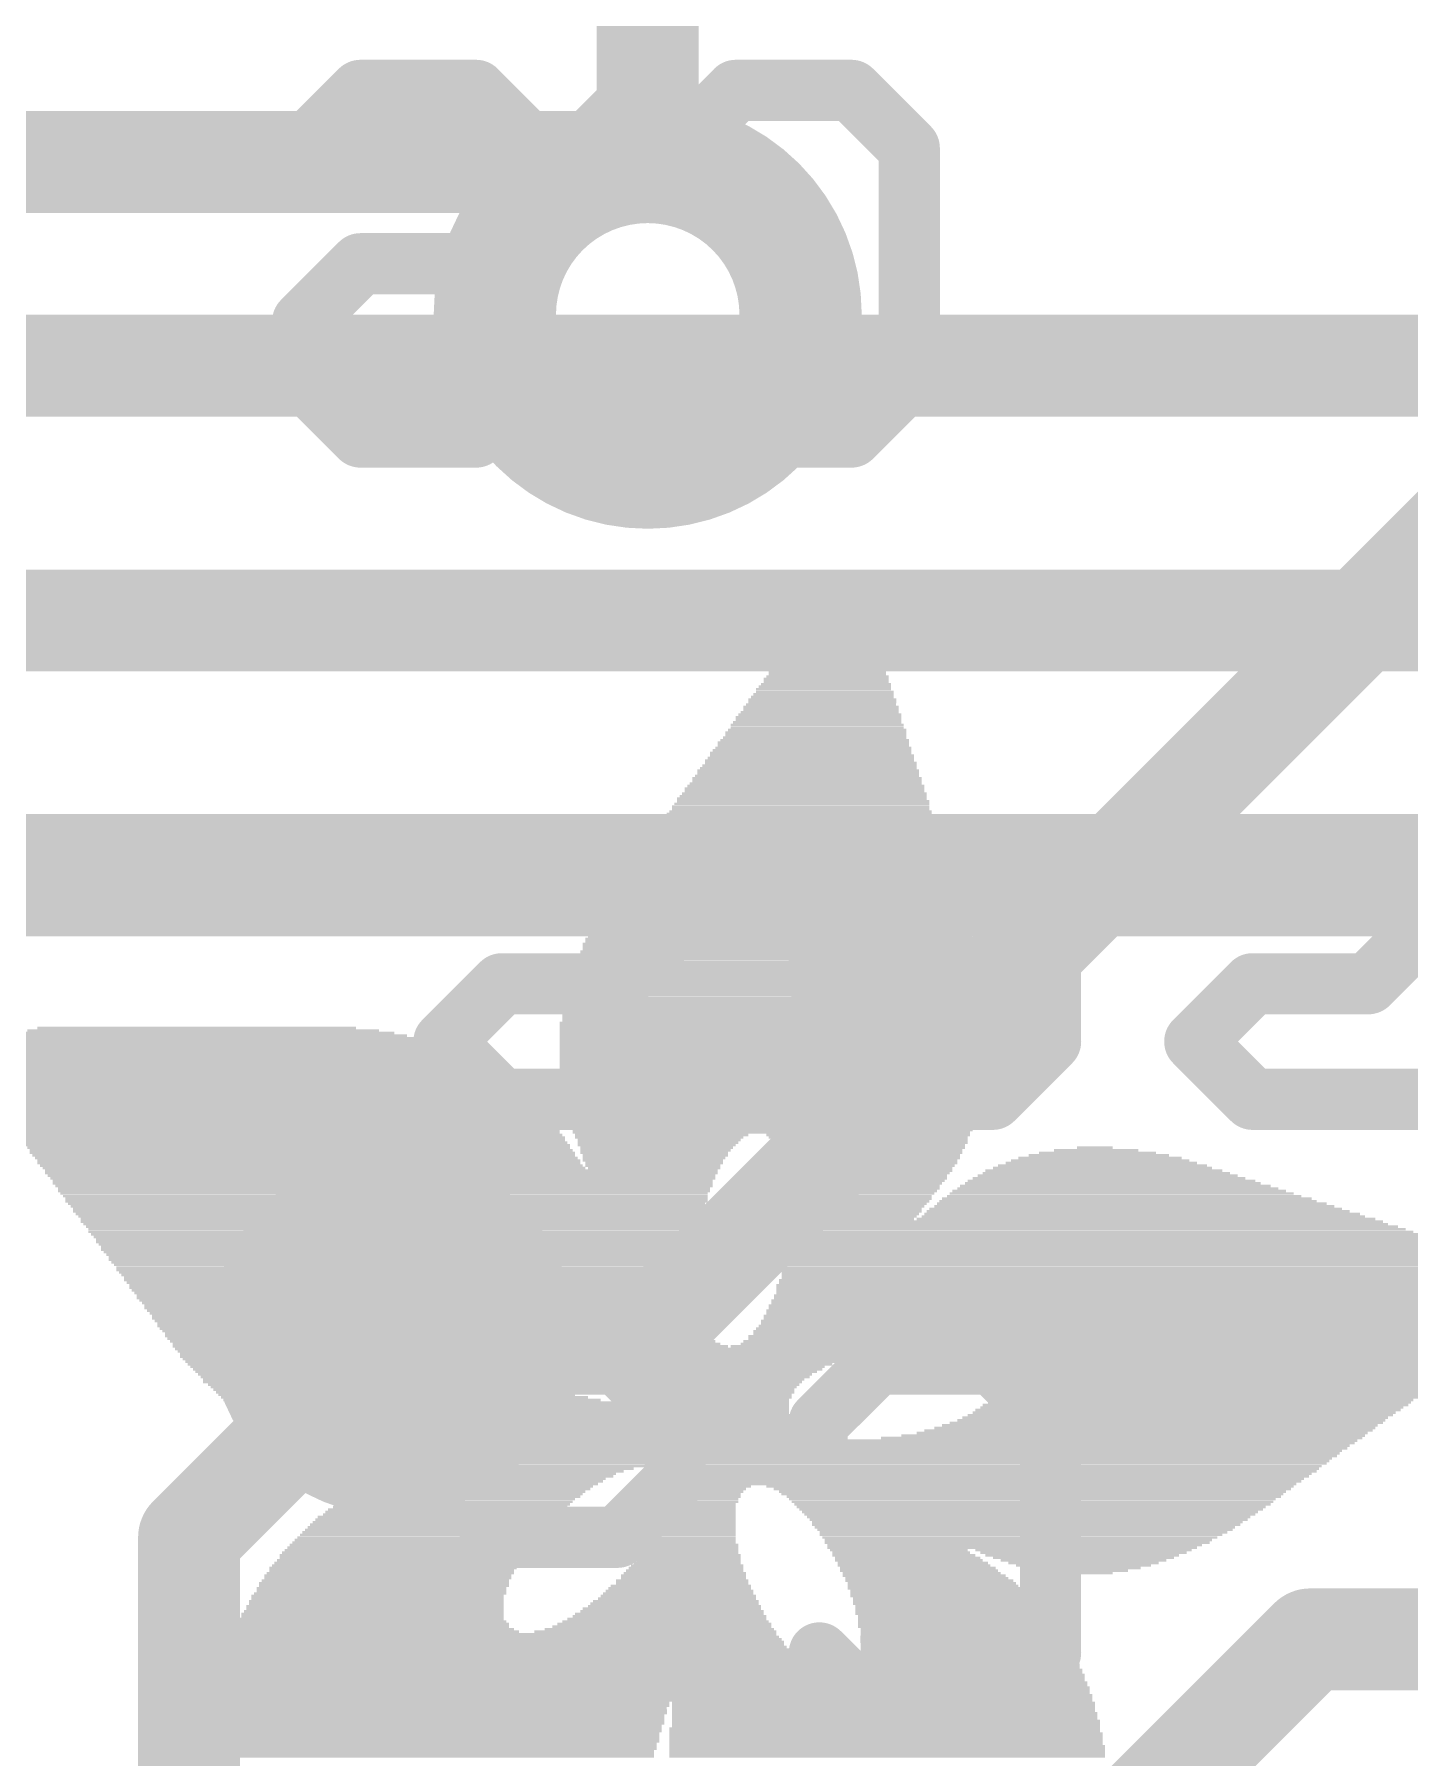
# Model space of a CAD drawing. Extents: x -7.1 to 67.6, y -9 to 27.6.
# Drawn here: x 30.222 to 33.648, y 14.183 to 18.479 of the extents above; entities that cross this region are included whole.
import ezdxf

# ---------------------------------------------------------------- set-up
doc = ezdxf.new("R2010")
doc.units = 0
for name, color, linetype in [('1', 12, 'CONTINUOUS'), ('16', 132, 'CONTINUOUS'), ('18', 110, 'CONTINUOUS'), ('21', 40, 'CONTINUOUS'), ('22', 6, 'CONTINUOUS')]:
    doc.layers.add(name, color=color, linetype=linetype)

# ---------------------------------------------------------------- blocks, each defined once
blk = doc.blocks.new('RECT')
blk.add_solid([(-0.5, -0.5), (0.5, -0.5), (-0.5, 0.5), (0.5, 0.5)])
blk = doc.blocks.new('ROUNDV')
at = {"const_width": 0.5}
blk.add_lwpolyline([(0, -0.25, 1), (0, 0.25, 1), (0, -0.25)], format="xyb", dxfattribs=at)

msp = doc.modelspace()

# ---------------------------------------------------------------- linework, layer by layer
at = {"layer": '1', "const_width": 0.254}
for points in [[(31.75, 15.24), (33.782, 17.272)], [(31.75, 15.24), (31.115, 15.24)], [(32.512, 13.589), (33.401, 14.478)], [(33.401, 14.478), (34.71, 14.478)]]:
    msp.add_lwpolyline(points, dxfattribs=at)
at = {"layer": '1', "const_width": 0.127}
for points in [[(31.115, 15.3035, 1), (31.115, 15.1765)], [(31.7051, 15.2849, 1), (31.7949, 15.1951)], [(31.75, 15.1765, 1), (31.75, 15.3035)], [(33.401, 14.5415, 1), (33.401, 14.4145)], [(33.4459, 14.4331, 1), (33.3561, 14.5229)]]:
    msp.add_lwpolyline(points, format="xyb", dxfattribs=at)
at = {"layer": '16'}
for points, const_width in [([(31.75, 19.431), (31.75, 18.288)], 0.254), ([(31.75, 18.288), (31.623, 18.161)], 0.254), ([(31.623, 18.161), (9.271, 18.161)], 0.254), ([(9.906, 17.653), (38.227, 17.653)], 0.254), ([(10.795, 17.018), (38.354, 17.018)], 0.254), ([(38.481, 16.383), (11.43, 16.383)], 0.3048), ([(31.115, 15.24), (30.607, 14.732)], 0.254), ([(30.607, 14.732), (30.607, 11.43)], 0.254)]:
    msp.add_lwpolyline(points, dxfattribs=dict(at, const_width=const_width))
at = {"layer": '16', "const_width": 0.127}
for points in [[(31.7949, 18.2431, 1), (31.7051, 18.3329)], [(31.6865, 18.288, 1), (31.8135, 18.288)], [(31.5781, 18.2059, 1), (31.6679, 18.1161)], [(31.623, 18.0975, 1), (31.623, 18.2245)], [(31.1599, 15.1951, 1), (31.0701, 15.2849)], [(30.6705, 14.732, 1), (30.5435, 14.732)], [(30.5621, 14.7769, 1), (30.6519, 14.6871)]]:
    msp.add_lwpolyline(points, format="xyb", dxfattribs=at)
at = {"layer": '21', "const_width": 0.3048}
msp.add_lwpolyline([(31.75, 17.399, 1), (31.75, 18.161, 1), (31.75, 17.399)], format="xyb", dxfattribs=at)
at = {"layer": '22', "const_width": 0.1524}
for points in [[(30.8901, 18.1955), (31.0342, 18.3395)], [(31.0342, 18.3395), (31.3223, 18.3395)], [(31.3223, 18.3395), (31.4663, 18.1955)], [(31.8256, 18.1955), (31.9697, 18.3395)], [(31.9697, 18.3395), (32.2578, 18.3395)], [(32.2578, 18.3395), (32.4018, 18.1955)], [(31.4663, 18.1955), (31.4663, 18.0514)], [(32.4018, 18.1955), (32.4018, 17.6193)], [(31.4663, 18.0514), (31.3223, 17.9074)], [(31.0342, 17.9074), (30.8901, 17.7633)], [(31.3223, 17.9074), (31.0342, 17.9074)], [(30.8901, 17.7633), (30.8901, 17.6193)], [(30.8901, 17.6193), (31.0342, 17.4752)], [(31.3223, 17.4752), (31.4663, 17.6193)], [(31.9697, 17.4752), (31.8256, 17.6193)], [(32.4018, 17.6193), (32.2578, 17.4752)], [(31.0342, 17.4752), (31.3223, 17.4752)], [(32.2578, 17.4752), (31.9697, 17.4752)], [(31.6743, 16.4004), (31.2422, 16.4004)], [(31.8184, 16.2564), (31.6743, 16.4004)], [(32.3218, 16.4004), (32.1777, 16.2564)], [(32.6099, 16.4004), (32.3218, 16.4004)], [(32.7539, 16.2564), (32.6099, 16.4004)], [(33.5454, 16.4004), (33.1132, 16.4004)], [(33.6894, 16.2564), (33.5454, 16.4004)], [(31.6743, 16.1123), (31.8184, 16.2564)], [(32.1777, 16.2564), (32.1777, 16.1123)], [(32.7539, 15.9683), (32.7539, 16.2564)], [(33.5454, 16.1123), (33.6894, 16.2564)], [(31.2422, 15.9683), (31.3862, 16.1123)], [(31.3862, 16.1123), (31.6743, 16.1123)], [(32.1777, 16.1123), (32.7539, 16.1123)], [(33.1132, 15.9683), (33.2573, 16.1123)], [(33.2573, 16.1123), (33.5454, 16.1123)], [(31.3862, 15.8242), (31.2422, 15.9683)], [(32.6099, 15.8242), (32.7539, 15.9683)], [(33.2573, 15.8242), (33.1132, 15.9683)], [(31.8184, 15.8242), (31.3862, 15.8242)], [(32.3218, 15.8242), (32.6099, 15.8242)], [(33.6894, 15.8242), (33.2573, 15.8242)], [(31.2422, 15.0205), (31.3862, 15.1645)], [(31.3862, 15.1645), (31.6743, 15.1645)], [(31.6743, 15.1645), (31.8184, 15.0205)], [(32.1777, 15.0205), (32.3218, 15.1645)], [(32.3218, 15.1645), (32.6099, 15.1645)], [(32.6099, 15.1645), (32.7539, 15.0205)], [(31.8184, 15.0205), (31.8184, 14.8764)], [(32.7539, 15.0205), (32.7539, 14.4443)], [(31.8184, 14.8764), (31.6743, 14.7324)], [(31.3862, 14.7324), (31.2422, 14.5883)], [(31.6743, 14.7324), (31.3862, 14.7324)], [(31.2422, 14.5883), (31.2422, 14.4443)], [(31.2422, 14.4443), (31.3862, 14.3002)], [(31.6743, 14.3002), (31.8184, 14.4443)], [(32.3218, 14.3002), (32.1777, 14.4443)], [(32.7539, 14.4443), (32.6099, 14.3002)], [(31.3862, 14.3002), (31.6743, 14.3002)], [(32.6099, 14.3002), (32.3218, 14.3002)]]:
    msp.add_lwpolyline(points, dxfattribs=at)
at = {"layer": '22', "const_width": 0.0762}
for points in [[(31.0342, 18.3776, 1), (31.0342, 18.3014)], [(31.0611, 18.3126, 1), (31.0072, 18.3665)], [(31.3492, 18.3665, 1), (31.2953, 18.3126)], [(31.3223, 18.3014, 1), (31.3223, 18.3776)], [(31.9697, 18.3776, 1), (31.9697, 18.3014)], [(31.9966, 18.3126, 1), (31.9427, 18.3665)], [(32.2847, 18.3665, 1), (32.2308, 18.3126)], [(32.2578, 18.3014, 1), (32.2578, 18.3776)], [(30.8632, 18.2224, 1), (30.917, 18.1685)], [(31.5044, 18.1955, 1), (31.4282, 18.1955)], [(31.4394, 18.1685, 1), (31.4933, 18.2224)], [(31.7987, 18.2224, 1), (31.8526, 18.1685)], [(32.4399, 18.1955, 1), (32.3637, 18.1955)], [(32.3749, 18.1685, 1), (32.4288, 18.2224)], [(31.4933, 18.0245, 1), (31.4394, 18.0784)], [(31.4282, 18.0514, 1), (31.5044, 18.0514)], [(31.0342, 17.9455, 1), (31.0342, 17.8693)], [(31.0611, 17.8804, 1), (31.0072, 17.9343)], [(31.2953, 17.9343, 1), (31.3492, 17.8804)], [(31.3223, 17.8693, 1), (31.3223, 17.9455)], [(30.9282, 17.7633, 1), (30.852, 17.7633)], [(30.8632, 17.7903, 1), (30.917, 17.7364)], [(30.917, 17.6462, 1), (30.8632, 17.5923)], [(30.852, 17.6193, 1), (30.9282, 17.6193)], [(31.4933, 17.5923, 1), (31.4394, 17.6462)], [(31.8526, 17.6462, 1), (31.7987, 17.5923)], [(32.3637, 17.6193, 1), (32.4399, 17.6193)], [(32.4288, 17.5923, 1), (32.3749, 17.6462)], [(31.0342, 17.5133, 1), (31.0342, 17.4371)], [(31.0072, 17.4483, 1), (31.0611, 17.5021)], [(31.2953, 17.5021, 1), (31.3492, 17.4483)], [(31.3223, 17.4371, 1), (31.3223, 17.5133)], [(31.9697, 17.5133, 1), (31.9697, 17.4371)], [(31.9427, 17.4483, 1), (31.9966, 17.5021)], [(32.2308, 17.5021, 1), (32.2847, 17.4483)], [(32.2578, 17.4371, 1), (32.2578, 17.5133)], [(31.2422, 16.4385, 1), (31.2422, 16.3623)], [(31.7013, 16.4274, 1), (31.6474, 16.3735)], [(31.6743, 16.3623, 1), (31.6743, 16.4385)], [(32.3218, 16.4385, 1), (32.3218, 16.3623)], [(32.3487, 16.3735, 1), (32.2948, 16.4274)], [(32.6368, 16.4274, 1), (32.5829, 16.3735)], [(32.6099, 16.3623, 1), (32.6099, 16.4385)], [(33.1132, 16.4385, 1), (33.1132, 16.3623)], [(33.5723, 16.4274, 1), (33.5184, 16.3735)], [(33.5454, 16.3623, 1), (33.5454, 16.4385)], [(31.8453, 16.2294, 1), (31.7915, 16.2833)], [(32.2158, 16.2564, 1), (32.1396, 16.2564)], [(32.792, 16.2564, 1), (32.7158, 16.2564)], [(33.7164, 16.2294, 1), (33.6625, 16.2833)], [(31.7915, 16.2294, 1), (31.8453, 16.2833)], [(32.1508, 16.2833, 1), (32.2046, 16.2294)], [(32.727, 16.2294, 1), (32.7809, 16.2833)], [(33.6625, 16.2294, 1), (33.7164, 16.2833)], [(31.3862, 16.1504, 1), (31.3862, 16.0742)], [(31.4132, 16.0854, 1), (31.3593, 16.1393)], [(31.6474, 16.1393, 1), (31.7013, 16.0854)], [(31.6743, 16.0742, 1), (31.6743, 16.1504)], [(32.1777, 16.1504, 1), (32.1777, 16.0742)], [(32.7539, 16.0742, 1), (32.7539, 16.1504)], [(33.2573, 16.1504, 1), (33.2573, 16.0742)], [(33.2842, 16.0854, 1), (33.2303, 16.1393)], [(33.5184, 16.1393, 1), (33.5723, 16.0854)], [(33.5454, 16.0742, 1), (33.5454, 16.1504)], [(32.1396, 16.1123, 1), (32.2158, 16.1123)], [(31.2691, 15.9952, 1), (31.2152, 15.9413)], [(31.2152, 15.9952, 1), (31.2691, 15.9413)], [(32.7809, 15.9413, 1), (32.727, 15.9952)], [(33.1402, 15.9952, 1), (33.0863, 15.9413)], [(33.0863, 15.9952, 1), (33.1402, 15.9413)], [(32.7158, 15.9683, 1), (32.792, 15.9683)], [(31.3862, 15.8623, 1), (31.3862, 15.7861)], [(31.8184, 15.7861, 1), (31.8184, 15.8623)], [(32.3218, 15.8623, 1), (32.3218, 15.7861)], [(32.6099, 15.7861, 1), (32.6099, 15.8623)], [(33.2573, 15.8623, 1), (33.2573, 15.7861)], [(31.3593, 15.7973, 1), (31.4132, 15.8511)], [(32.5829, 15.8511, 1), (32.6368, 15.7973)], [(33.2303, 15.7973, 1), (33.2842, 15.8511)], [(31.3862, 15.2026, 1), (31.3862, 15.1264)], [(31.4132, 15.1376, 1), (31.3593, 15.1915)], [(31.7013, 15.1915, 1), (31.6474, 15.1376)], [(31.6743, 15.1264, 1), (31.6743, 15.2026)], [(32.3218, 15.2026, 1), (32.3218, 15.1264)], [(32.3487, 15.1376, 1), (32.2948, 15.1915)], [(32.6368, 15.1915, 1), (32.5829, 15.1376)], [(32.6099, 15.1264, 1), (32.6099, 15.2026)], [(31.2152, 15.0474, 1), (31.2691, 14.9935)], [(31.8565, 15.0205, 1), (31.7803, 15.0205)], [(31.7915, 14.9935, 1), (31.8453, 15.0474)], [(32.1508, 15.0474, 1), (32.2046, 14.9935)], [(32.792, 15.0205, 1), (32.7158, 15.0205)], [(32.727, 14.9935, 1), (32.7809, 15.0474)], [(31.8453, 14.8495, 1), (31.7915, 14.9034)], [(31.7803, 14.8764, 1), (31.8565, 14.8764)], [(31.3862, 14.7705, 1), (31.3862, 14.6943)], [(31.4132, 14.7054, 1), (31.3593, 14.7593)], [(31.6474, 14.7593, 1), (31.7013, 14.7054)], [(31.6743, 14.6943, 1), (31.6743, 14.7705)], [(31.2152, 14.6153, 1), (31.2691, 14.5614)], [(31.2803, 14.5883, 1), (31.2041, 14.5883)], [(31.2691, 14.4712, 1), (31.2152, 14.4173)], [(31.8453, 14.4173, 1), (31.7915, 14.4712)], [(32.2046, 14.4712, 1), (32.1508, 14.4173)], [(32.7809, 14.4173, 1), (32.727, 14.4712)], [(31.2041, 14.4443, 1), (31.2803, 14.4443)], [(32.7158, 14.4443, 1), (32.792, 14.4443)], [(31.3862, 14.3383, 1), (31.3862, 14.2621)], [(31.3593, 14.2733, 1), (31.4132, 14.3271)], [(31.6474, 14.3271, 1), (31.7013, 14.2733)], [(31.6743, 14.2621, 1), (31.6743, 14.3383)], [(32.3218, 14.3383, 1), (32.3218, 14.2621)], [(32.2948, 14.2733, 1), (32.3487, 14.3271)], [(32.5829, 14.3271, 1), (32.6368, 14.2733)], [(32.6099, 14.2621, 1), (32.6099, 14.3383)]]:
    msp.add_lwpolyline(points, format="xyb", dxfattribs=at)

# ---------------------------------------------------------------- block references
at = {"layer": '18', "xscale": 0.9064, "yscale": 0.9064}
msp.add_blockref('ROUNDV', (31.115, 15.24), dxfattribs=at)
msp.add_blockref('ROUNDV', (31.115, 15.24), dxfattribs=at)
at = {"layer": '21'}
for p, xscale, yscale in [((32.2072, 16.9672), 0.1842, 0.0064), ((32.2072, 16.9735), 0.1714, 0.0063), ((32.2104, 16.9799), 0.1524, 0.0064), ((32.2072, 16.9863), 0.1334, 0.0063), ((32.204, 16.9926), 0.1016, 0.0064), ((32.2041, 16.999), 0.0635, 0.0063), ((32.204, 16.9228), 0.254, 0.0063), ((32.2041, 16.9291), 0.2413, 0.0064), ((32.2072, 16.9354), 0.235, 0.0063), ((32.2072, 16.9482), 0.2222, 0.0063), ((32.2072, 16.9418), 0.2222, 0.0064), ((32.2072, 16.9545), 0.2096, 0.0064), ((32.2072, 16.9609), 0.1968, 0.0063), ((32.1977, 16.8783), 0.3048, 0.0064), ((32.1977, 16.891), 0.2921, 0.0064), ((32.1977, 16.8847), 0.2921, 0.0063), ((32.2009, 16.8973), 0.2857, 0.0063), ((32.2009, 16.9037), 0.2731, 0.0064), ((32.2009, 16.9164), 0.2603, 0.0064), ((32.2041, 16.9101), 0.2667, 0.0063), ((32.1913, 16.8402), 0.3429, 0.0064), ((32.1882, 16.8466), 0.3365, 0.0063), ((32.1913, 16.8529), 0.3302, 0.0064), ((32.1945, 16.8592), 0.3238, 0.0063), ((32.1945, 16.872), 0.3112, 0.0063), ((32.1945, 16.8656), 0.3112, 0.0064), ((32.1818, 16.8021), 0.3874, 0.0064), ((32.1818, 16.7958), 0.3874, 0.0063), ((32.1818, 16.8085), 0.3746, 0.0063), ((32.185, 16.8211), 0.3683, 0.0063), ((32.185, 16.8148), 0.3683, 0.0064), ((32.185, 16.8275), 0.3556, 0.0064), ((32.1882, 16.8339), 0.3493, 0.0063), ((32.1723, 16.7577), 0.4318, 0.0063), ((32.1723, 16.7513), 0.4318, 0.0064), ((32.1722, 16.764), 0.4191, 0.0064), ((32.1755, 16.7767), 0.4127, 0.0064), ((32.1755, 16.7704), 0.4127, 0.0063), ((32.1786, 16.783), 0.4064, 0.0063), ((32.1787, 16.7894), 0.3937, 0.0064), ((32.1628, 16.7132), 0.4763, 0.0064), ((32.1628, 16.7068), 0.4763, 0.0063), ((32.166, 16.7196), 0.4699, 0.0063), ((32.1659, 16.7259), 0.4572, 0.0064), ((32.1691, 16.7386), 0.4508, 0.0064), ((32.1691, 16.7323), 0.4508, 0.0063), ((32.1722, 16.7449), 0.4445, 0.0063), ((32.1532, 16.6687), 0.5207, 0.0063), ((32.1564, 16.6751), 0.5144, 0.0064), ((32.1564, 16.6878), 0.5016, 0.0064), ((32.1596, 16.6815), 0.508, 0.0063), ((32.1596, 16.6942), 0.4953, 0.0063), ((32.1628, 16.7005), 0.4889, 0.0064), ((32.1469, 16.6243), 0.5715, 0.0064), ((32.1469, 16.6306), 0.5588, 0.0063), ((32.1501, 16.6434), 0.5525, 0.0063), ((32.1501, 16.637), 0.5525, 0.0064), ((32.1501, 16.6497), 0.5397, 0.0064), ((32.1532, 16.6561), 0.5334, 0.0063), ((32.1564, 16.6624), 0.527, 0.0064), ((32.1374, 16.5799), 0.6159, 0.0063), ((32.1405, 16.5862), 0.6096, 0.0064), ((32.1406, 16.5989), 0.5969, 0.0064), ((32.1406, 16.5925), 0.5969, 0.0063), ((32.1437, 16.6053), 0.5906, 0.0063), ((32.1437, 16.6116), 0.5778, 0.0064), ((32.1469, 16.618), 0.5715, 0.0063), ((32.1278, 16.5354), 0.6604, 0.0064), ((32.131, 16.5418), 0.654, 0.0063), ((32.131, 16.5544), 0.6414, 0.0063), ((32.131, 16.5481), 0.6414, 0.0064), ((32.1342, 16.5608), 0.635, 0.0064), ((32.1341, 16.5735), 0.6223, 0.0064), ((32.1374, 16.5672), 0.6287, 0.0063), ((32.1215, 16.4973), 0.6985, 0.0064), ((32.1215, 16.51), 0.6858, 0.0064), ((32.1247, 16.5037), 0.6921, 0.0063), ((32.1247, 16.5163), 0.6795, 0.0063), ((32.1247, 16.5291), 0.6667, 0.0063), ((32.1279, 16.5227), 0.6731, 0.0064), ((32.112, 16.4529), 0.7429, 0.0063), ((32.1151, 16.4656), 0.7366, 0.0063), ((32.1151, 16.4592), 0.7366, 0.0064), ((32.1151, 16.4719), 0.7239, 0.0064), ((32.1183, 16.4782), 0.7176, 0.0063), ((32.1183, 16.491), 0.7048, 0.0063), ((32.1215, 16.4846), 0.7112, 0.0064), ((32.1056, 16.4084), 0.7938, 0.0064), ((32.1056, 16.4211), 0.781, 0.0064), ((32.1056, 16.4148), 0.781, 0.0063), ((32.1056, 16.4275), 0.7684, 0.0063), ((32.1088, 16.4401), 0.762, 0.0063), ((32.1088, 16.4338), 0.762, 0.0064), ((32.112, 16.4465), 0.7557, 0.0064), ((32.0929, 16.3703), 0.8318, 0.0064), ((32.0961, 16.3639), 0.8382, 0.0063), ((32.096, 16.3767), 0.8255, 0.0063), ((32.0993, 16.383), 0.8191, 0.0064), ((32.0993, 16.3957), 0.8065, 0.0064), ((32.0993, 16.3894), 0.8065, 0.0063), ((32.1025, 16.402), 0.8001, 0.0063), ((32.0898, 16.3258), 0.8763, 0.0063), ((32.0897, 16.3386), 0.8636, 0.0063), ((32.0897, 16.3322), 0.8636, 0.0064), ((32.0898, 16.3513), 0.8509, 0.0063), ((32.0929, 16.3449), 0.8572, 0.0064), ((32.0929, 16.3576), 0.8446, 0.0064), ((32.0834, 16.2877), 0.9144, 0.0063), ((32.0834, 16.2814), 0.9144, 0.0064), ((32.0834, 16.3005), 0.9017, 0.0063), ((32.0834, 16.2941), 0.9017, 0.0064), ((32.0866, 16.3068), 0.8953, 0.0064), ((32.0866, 16.3195), 0.8827, 0.0064), ((32.0866, 16.3132), 0.8827, 0.0063), ((32.077, 16.237), 0.9525, 0.0063), ((32.077, 16.2496), 0.9398, 0.0063), ((32.0802, 16.2433), 0.9462, 0.0064), ((32.0802, 16.2624), 0.9334, 0.0063), ((32.0802, 16.256), 0.9334, 0.0064), ((32.0802, 16.2751), 0.9208, 0.0063), ((32.0834, 16.2687), 0.9271, 0.0064), ((32.0739, 16.1925), 0.9843, 0.0064), ((32.077, 16.2052), 0.9779, 0.0064), ((32.077, 16.1989), 0.9779, 0.0063), ((32.0739, 16.2115), 0.9715, 0.0063), ((32.077, 16.2243), 0.9652, 0.0063), ((32.077, 16.2179), 0.9652, 0.0064), ((32.0802, 16.2306), 0.9588, 0.0064), ((32.0707, 16.1608), 1.0033, 0.0063), ((32.0739, 16.1544), 1.0097, 0.0064), ((32.0739, 16.1481), 1.0097, 0.0063), ((32.0739, 16.1798), 0.9969, 0.0064), ((32.0739, 16.1735), 0.9969, 0.0063), ((32.0739, 16.1671), 0.9969, 0.0064), ((32.077, 16.1862), 0.9906, 0.0063), ((32.0707, 16.1227), 1.0287, 0.0063), ((32.0707, 16.1163), 1.0287, 0.0064), ((32.0707, 16.11), 1.0287, 0.0063), ((32.0707, 16.1417), 1.016, 0.0064), ((32.0707, 16.1354), 1.016, 0.0063), ((32.0707, 16.129), 1.016, 0.0064), ((32.0675, 16.0782), 1.0478, 0.0064), ((32.0675, 16.0719), 1.0478, 0.0063), ((32.0675, 16.0655), 1.0478, 0.0064), ((32.0675, 16.1036), 1.035, 0.0064), ((32.0675, 16.0973), 1.035, 0.0063), ((32.0675, 16.0909), 1.035, 0.0064), ((32.0707, 16.0846), 1.0414, 0.0063), ((32.0644, 16.0465), 1.0541, 0.0063), ((32.0644, 16.0401), 1.0541, 0.0064), ((32.0644, 16.0338), 1.0541, 0.0063), ((32.0644, 16.0274), 1.0541, 0.0064), ((32.0644, 16.0211), 1.0541, 0.0063), ((32.0675, 16.0592), 1.0478, 0.0063), ((32.0675, 16.0528), 1.0478, 0.0064), ((30.6705, 15.9766), 1.0096, 0.0064), ((30.6642, 15.983), 0.9715, 0.0063), ((30.6547, 15.9893), 0.9271, 0.0064), ((30.642, 15.9957), 0.8763, 0.0063), ((30.6261, 16.002), 0.7937, 0.0064), ((32.0643, 16.0147), 1.0668, 0.0064), ((32.0643, 16.0084), 1.0668, 0.0063), ((32.0643, 16.002), 1.0668, 0.0064), ((32.0643, 15.9957), 1.0668, 0.0063), ((32.0643, 15.9893), 1.0668, 0.0064), ((32.0643, 15.983), 1.0668, 0.0063), ((32.0643, 15.9766), 1.0668, 0.0064), ((30.7055, 15.9449), 1.1303, 0.0063), ((30.715, 15.9385), 1.1493, 0.0064), ((30.7023, 15.9512), 1.1113, 0.0064), ((30.6864, 15.9639), 1.0668, 0.0064), ((30.6959, 15.9576), 1.0858, 0.0063), ((30.68, 15.9703), 1.0414, 0.0063), ((32.0643, 15.9703), 1.0668, 0.0063), ((32.0643, 15.9639), 1.0668, 0.0064), ((32.0643, 15.9576), 1.0668, 0.0063), ((32.0643, 15.9512), 1.0668, 0.0064), ((32.0643, 15.9449), 1.0668, 0.0063), ((32.0643, 15.9385), 1.0668, 0.0064), ((30.7371, 15.9068), 1.2319, 0.0063), ((30.7435, 15.9004), 1.2446, 0.0064), ((30.7467, 15.8941), 1.251, 0.0063), ((30.7213, 15.9258), 1.1874, 0.0064), ((30.7277, 15.9195), 1.2001, 0.0063), ((30.734, 15.9131), 1.2128, 0.0064), ((30.7181, 15.9322), 1.1684, 0.0063), ((32.0643, 15.9322), 1.0668, 0.0063), ((32.0612, 15.9258), 1.0605, 0.0064), ((32.0612, 15.9195), 1.0605, 0.0063), ((32.0612, 15.9131), 1.0605, 0.0064), ((32.0612, 15.9068), 1.0605, 0.0063), ((32.0612, 15.9004), 1.0605, 0.0064), ((32.0612, 15.8941), 1.0605, 0.0063), ((30.7594, 15.875), 1.289, 0.0064), ((30.7626, 15.8687), 1.2954, 0.0063), ((30.7721, 15.8559), 1.3144, 0.0063), ((30.7531, 15.8814), 1.2763, 0.0063), ((30.7658, 15.8623), 1.3017, 0.0064), ((30.7531, 15.8877), 1.2637, 0.0064), ((30.7785, 15.8496), 1.3145, 0.0064), ((32.0579, 15.8623), 1.0541, 0.0064), ((32.0612, 15.8877), 1.0605, 0.0064), ((32.0612, 15.8814), 1.0605, 0.0063), ((32.0612, 15.875), 1.0605, 0.0064), ((32.0612, 15.8687), 1.0605, 0.0063), ((32.0612, 15.8559), 1.0477, 0.0063), ((32.0612, 15.8496), 1.0477, 0.0064), ((30.7816, 15.8433), 1.3208, 0.0063), ((30.7848, 15.8369), 1.3272, 0.0064), ((30.788, 15.8306), 1.3335, 0.0063), ((30.7944, 15.8242), 1.3335, 0.0064), ((30.7975, 15.8178), 1.3398, 0.0063), ((30.8039, 15.8115), 1.3399, 0.0064), ((30.807, 15.8052), 1.3462, 0.0063), ((32.0612, 15.8433), 1.0477, 0.0063), ((32.0612, 15.8369), 1.0477, 0.0064), ((32.058, 15.8306), 1.0414, 0.0063), ((32.0579, 15.8052), 1.0287, 0.0063), ((32.0612, 15.8242), 1.0351, 0.0064), ((32.0612, 15.8178), 1.0351, 0.0063), ((32.0612, 15.8115), 1.0351, 0.0064), ((30.8134, 15.7988), 1.3462, 0.0064), ((30.8166, 15.7925), 1.3525, 0.0063), ((30.8229, 15.7861), 1.3526, 0.0064), ((30.8261, 15.7797), 1.3589, 0.0063), ((30.8325, 15.7734), 1.3589, 0.0064), ((30.8356, 15.7671), 1.3526, 0.0063), ((32.0612, 15.7988), 1.0223, 0.0064), ((32.0612, 15.7925), 1.0223, 0.0063), ((32.0612, 15.7861), 1.0223, 0.0064), ((32.058, 15.7797), 1.016, 0.0063), ((32.0612, 15.7734), 1.0097, 0.0064), ((32.0612, 15.7671), 1.0097, 0.0063), ((30.842, 15.7607), 1.3525, 0.0064), ((30.8452, 15.7544), 1.3589, 0.0063), ((30.8514, 15.748), 1.3589, 0.0064), ((30.8547, 15.7416), 1.3525, 0.0063), ((30.8579, 15.7353), 1.3589, 0.0064), ((30.8642, 15.729), 1.3589, 0.0063), ((30.8674, 15.7226), 1.3525, 0.0064), ((32.0579, 15.7607), 1.0033, 0.0064), ((32.058, 15.7416), 0.9906, 0.0063), ((32.0612, 15.7544), 0.9969, 0.0063), ((32.0612, 15.748), 0.9969, 0.0064), ((31.7849, 15.7353), 0.4318, 0.0064), ((31.7786, 15.729), 0.4191, 0.0063), ((31.7786, 15.7226), 0.4064, 0.0064), ((32.2993, 15.7353), 0.508, 0.0064), ((32.2993, 15.729), 0.4953, 0.0063), ((32.3025, 15.7226), 0.4889, 0.0064), ((30.8737, 15.7163), 1.3526, 0.0063), ((30.8769, 15.7099), 1.3589, 0.0064), ((30.8801, 15.7035), 1.3525, 0.0063), ((30.8864, 15.6972), 1.3526, 0.0064), ((30.8895, 15.6909), 1.3589, 0.0063), ((30.8928, 15.6845), 1.3525, 0.0064), ((30.8991, 15.6782), 1.3526, 0.0063), ((31.7754, 15.7163), 0.4, 0.0063), ((31.7723, 15.7099), 0.3937, 0.0064), ((31.7722, 15.7035), 0.381, 0.0063), ((31.7659, 15.6909), 0.3683, 0.0063), ((31.7691, 15.6972), 0.3747, 0.0064), ((31.7659, 15.6782), 0.3556, 0.0063), ((31.7691, 15.6845), 0.3619, 0.0064), ((32.3056, 15.7163), 0.4826, 0.0063), ((32.3056, 15.7099), 0.4699, 0.0064), ((32.3056, 15.7035), 0.4699, 0.0063), ((32.3056, 15.6972), 0.4572, 0.0064), ((32.3056, 15.6845), 0.4445, 0.0064), ((32.3056, 15.6782), 0.4445, 0.0063), ((32.3088, 15.6909), 0.4508, 0.0063), ((32.8771, 15.6782), 0.4064, 0.0063), ((32.874, 15.6845), 0.3493, 0.0064), ((32.8708, 15.6909), 0.2921, 0.0063), ((32.8676, 15.6972), 0.2096, 0.0064), ((32.8645, 15.7035), 0.0889, 0.0063), ((30.9055, 15.6718), 1.3525, 0.0064), ((30.9055, 15.6654), 1.3525, 0.0063), ((30.9118, 15.6591), 1.3526, 0.0064), ((30.9182, 15.6528), 1.3525, 0.0063), ((31.0864, 15.6464), 1.6764, 0.0064), ((31.0864, 15.6401), 1.6764, 0.0063), ((31.0865, 15.6337), 1.6637, 0.0064), ((31.7627, 15.6718), 0.3492, 0.0064), ((31.7659, 15.6654), 0.3429, 0.0063), ((31.7627, 15.6591), 0.3366, 0.0064), ((31.7659, 15.6528), 0.3302, 0.0063), ((32.3056, 15.6718), 0.4318, 0.0064), ((32.3056, 15.6654), 0.4318, 0.0063), ((32.3025, 15.6591), 0.4255, 0.0064), ((32.2993, 15.6401), 0.4064, 0.0063), ((32.2961, 15.6337), 0.4, 0.0064), ((32.3025, 15.6528), 0.4127, 0.0063), ((32.3025, 15.6464), 0.4127, 0.0064), ((32.8961, 15.6337), 0.6477, 0.0064), ((32.893, 15.6401), 0.616, 0.0063), ((32.8867, 15.6464), 0.5905, 0.0064), ((32.8835, 15.6528), 0.5461, 0.0063), ((32.8835, 15.6591), 0.5207, 0.0064), ((32.8803, 15.6654), 0.4762, 0.0063), ((32.8772, 15.6718), 0.4445, 0.0064), ((31.0896, 15.6274), 1.6574, 0.0063), ((31.0896, 15.621), 1.6446, 0.0064), ((31.0896, 15.6147), 1.6446, 0.0063), ((31.0928, 15.6083), 1.6383, 0.0064), ((31.0928, 15.602), 1.6256, 0.0063), ((31.0928, 15.5956), 1.6256, 0.0064), ((32.2961, 15.6274), 0.4, 0.0063), ((32.2865, 15.5956), 0.3683, 0.0064), ((32.2961, 15.621), 0.3874, 0.0064), ((32.2929, 15.6147), 0.381, 0.0063), ((32.2898, 15.6083), 0.3747, 0.0064), ((32.2898, 15.602), 0.3747, 0.0063), ((32.9248, 15.5956), 0.8319, 0.0064), ((32.9216, 15.602), 0.8001, 0.0063), ((32.9153, 15.6083), 0.7747, 0.0064), ((32.9089, 15.6147), 0.7366, 0.0063), ((32.9057, 15.621), 0.7176, 0.0064), ((32.8993, 15.6274), 0.6795, 0.0063), ((31.0928, 15.5893), 1.6129, 0.0063), ((31.096, 15.5829), 1.6065, 0.0064), ((31.0991, 15.5766), 1.6002, 0.0063), ((31.0991, 15.5702), 1.6002, 0.0064), ((31.0992, 15.5639), 1.5875, 0.0063), ((31.1023, 15.5575), 1.5812, 0.0064), ((31.1055, 15.5512), 1.5748, 0.0063), ((32.2834, 15.5893), 0.362, 0.0063), ((32.2802, 15.5829), 0.3556, 0.0064), ((32.2802, 15.5766), 0.3556, 0.0063), ((32.2771, 15.5702), 0.3493, 0.0064), ((32.2739, 15.5639), 0.3429, 0.0063), ((32.2707, 15.5575), 0.3366, 0.0064), ((32.2675, 15.5512), 0.3302, 0.0063), ((32.9661, 15.5512), 1.0287, 0.0063), ((32.9629, 15.5575), 0.9969, 0.0064), ((32.9565, 15.5639), 0.9716, 0.0063), ((32.947, 15.5702), 0.9398, 0.0064), ((32.9438, 15.5766), 0.9208, 0.0063), ((32.9374, 15.5829), 0.8827, 0.0064), ((32.9311, 15.5893), 0.8572, 0.0063), ((31.1023, 15.5448), 1.5684, 0.0064), ((31.1055, 15.5385), 1.5621, 0.0063), ((31.1087, 15.5321), 1.5557, 0.0064), ((31.1118, 15.5258), 1.5494, 0.0063), ((31.1118, 15.5194), 1.5494, 0.0064), ((31.1119, 15.5131), 1.5367, 0.0063), ((31.115, 15.5067), 1.5304, 0.0064), ((32.8612, 15.5067), 1.5177, 0.0064), ((32.2675, 15.5448), 0.3302, 0.0064), ((32.258, 15.5258), 0.3112, 0.0063), ((32.8422, 15.5194), 1.4796, 0.0064), ((32.8486, 15.5131), 1.4923, 0.0063), ((32.2644, 15.5385), 0.3239, 0.0063), ((32.2612, 15.5321), 0.3175, 0.0064), ((32.9914, 15.5258), 1.143, 0.0063), ((32.9851, 15.5321), 1.1049, 0.0064), ((32.9819, 15.5385), 1.0858, 0.0063), ((32.9723, 15.5448), 1.0541, 0.0064), ((31.1182, 15.5004), 1.524, 0.0063), ((31.1182, 15.494), 1.524, 0.0064), ((31.1214, 15.4877), 1.5177, 0.0063), ((31.1246, 15.4813), 1.5113, 0.0064), ((31.1245, 15.475), 1.4986, 0.0063), ((31.1245, 15.4686), 1.4986, 0.0064), ((31.1277, 15.4623), 1.4922, 0.0063), ((32.9057, 15.475), 1.6192, 0.0063), ((32.9184, 15.4686), 1.6446, 0.0064), ((32.928, 15.4623), 1.6637, 0.0063), ((32.8803, 15.494), 1.5558, 0.0064), ((32.8898, 15.4877), 1.5748, 0.0063), ((32.9025, 15.4813), 1.6002, 0.0064), ((32.8708, 15.5004), 1.5367, 0.0063), ((31.1309, 15.4559), 1.4859, 0.0064), ((31.1309, 15.4496), 1.4859, 0.0063), ((31.1341, 15.4432), 1.4795, 0.0064), ((31.1372, 15.4369), 1.4732, 0.0063), ((31.1404, 15.4305), 1.4668, 0.0064), ((31.1404, 15.4242), 1.4668, 0.0063), ((31.1436, 15.4178), 1.4605, 0.0064), ((32.9597, 15.4305), 1.7399, 0.0064), ((32.966, 15.4242), 1.7526, 0.0063), ((32.9692, 15.4178), 1.759, 0.0064), ((32.9374, 15.4559), 1.6827, 0.0064), ((32.9438, 15.4496), 1.6954, 0.0063), ((32.9597, 15.4369), 1.7272, 0.0063), ((32.9534, 15.4432), 1.7145, 0.0064), ((31.1468, 15.4115), 1.4541, 0.0063), ((31.1499, 15.4051), 1.4478, 0.0064), ((31.1499, 15.3988), 1.4478, 0.0063), ((31.1531, 15.3924), 1.4414, 0.0064), ((30.8895, 15.3861), 0.9017, 0.0063), ((30.8769, 15.3797), 0.8636, 0.0064), ((31.623, 15.3861), 0.5016, 0.0063), ((31.6452, 15.3797), 0.4572, 0.0064), ((32.9755, 15.4051), 1.7843, 0.0064), ((32.9755, 15.3988), 1.7843, 0.0063), ((32.9788, 15.3924), 1.7907, 0.0064), ((32.9819, 15.3861), 1.797, 0.0063), ((32.9819, 15.3797), 1.797, 0.0064), ((32.9755, 15.4115), 1.7717, 0.0063), ((30.8674, 15.3734), 0.8445, 0.0063), ((30.8674, 15.367), 0.8319, 0.0064), ((30.8642, 15.3543), 0.8128, 0.0064), ((30.8674, 15.3607), 0.8191, 0.0063), ((30.8674, 15.348), 0.8065, 0.0063), ((30.8674, 15.3416), 0.7937, 0.0064), ((30.8705, 15.3353), 0.7874, 0.0063), ((31.6611, 15.3734), 0.4254, 0.0063), ((31.6706, 15.367), 0.4064, 0.0064), ((31.6802, 15.3607), 0.3873, 0.0063), ((31.6865, 15.3543), 0.3746, 0.0064), ((31.696, 15.348), 0.3556, 0.0063), ((31.7024, 15.3416), 0.3429, 0.0064), ((31.7119, 15.3353), 0.3238, 0.0063), ((32.9787, 15.3353), 1.8288, 0.0063), ((32.9788, 15.3607), 1.8161, 0.0063), ((32.9788, 15.3543), 1.8161, 0.0064), ((32.9819, 15.348), 1.8224, 0.0063), ((32.9819, 15.3416), 1.8224, 0.0064), ((32.9787, 15.3734), 1.8034, 0.0063), ((32.9819, 15.367), 1.8098, 0.0064), ((30.8705, 15.3289), 0.7874, 0.0064), ((30.8737, 15.3226), 0.781, 0.0063), ((30.8769, 15.3162), 0.7747, 0.0064), ((30.8833, 15.3099), 0.7747, 0.0063), ((30.8833, 15.3035), 0.7747, 0.0064), ((30.8864, 15.2972), 0.7684, 0.0063), ((30.8928, 15.2908), 0.7683, 0.0064), ((31.7151, 15.3289), 0.3175, 0.0064), ((31.7214, 15.3226), 0.3048, 0.0063), ((31.7309, 15.3162), 0.2985, 0.0064), ((31.7373, 15.3099), 0.2858, 0.0063), ((31.7437, 15.3035), 0.2731, 0.0064), ((31.7469, 15.2972), 0.2667, 0.0063), ((31.7564, 15.2908), 0.2603, 0.0064), ((32.9692, 15.2972), 1.8478, 0.0063), ((32.9692, 15.2908), 1.8478, 0.0064), ((32.9723, 15.3099), 1.8415, 0.0063), ((32.9723, 15.3035), 1.8415, 0.0064), ((32.9755, 15.3226), 1.8351, 0.0063), ((32.9755, 15.3162), 1.8351, 0.0064), ((32.9787, 15.3289), 1.8288, 0.0064), ((30.8959, 15.2845), 0.762, 0.0063), ((30.8991, 15.2781), 0.7684, 0.0064), ((30.9055, 15.2718), 0.7683, 0.0063), ((30.9086, 15.2654), 0.762, 0.0064), ((30.9118, 15.2591), 0.7684, 0.0063), ((30.9182, 15.2527), 0.7683, 0.0064), ((30.9245, 15.2464), 0.7684, 0.0063), ((31.7595, 15.2845), 0.254, 0.0063), ((31.7659, 15.2781), 0.2413, 0.0064), ((31.7691, 15.2718), 0.2349, 0.0063), ((31.7754, 15.2654), 0.235, 0.0064), ((31.7818, 15.2591), 0.2223, 0.0063), ((31.7881, 15.2527), 0.2222, 0.0064), ((31.7913, 15.2464), 0.2159, 0.0063), ((32.9438, 15.2464), 1.8606, 0.0063), ((32.9502, 15.2527), 1.8605, 0.0064), ((32.9533, 15.2591), 1.8542, 0.0063), ((32.9597, 15.2718), 1.8542, 0.0063), ((32.9597, 15.2654), 1.8542, 0.0064), ((32.966, 15.2845), 1.8542, 0.0063), ((32.966, 15.2781), 1.8542, 0.0064), ((30.9277, 15.24), 0.762, 0.0064), ((30.9341, 15.2337), 0.7747, 0.0063), ((30.9372, 15.2273), 0.7684, 0.0064), ((30.9468, 15.221), 0.7747, 0.0063), ((30.9531, 15.2146), 0.7747, 0.0064), ((30.9563, 15.2083), 0.7811, 0.0063), ((31.7977, 15.24), 0.2159, 0.0064), ((31.8008, 15.2337), 0.2096, 0.0063), ((31.8072, 15.2273), 0.2095, 0.0064), ((31.8135, 15.221), 0.2096, 0.0063), ((31.8231, 15.2146), 0.2159, 0.0064), ((31.8357, 15.2083), 0.2286, 0.0063), ((32.1691, 15.2083), 0.4254, 0.0063), ((32.9153, 15.2146), 1.8669, 0.0064), ((32.9216, 15.221), 1.8669, 0.0063), ((32.9342, 15.2337), 1.8669, 0.0063), ((32.9311, 15.2273), 1.8606, 0.0064), ((32.9438, 15.24), 1.8606, 0.0064), ((33.1756, 15.2083), 1.3335, 0.0063), ((30.9626, 15.2019), 0.781, 0.0064), ((30.969, 15.1956), 0.7811, 0.0063), ((30.9753, 15.1892), 0.781, 0.0064), ((30.9817, 15.1829), 0.7937, 0.0063), ((30.988, 15.1765), 0.7938, 0.0064), ((30.9976, 15.1702), 0.8001, 0.0063), ((31.0038, 15.1638), 0.8001, 0.0064), ((32.0294, 15.2019), 0.616, 0.0064), ((32.0167, 15.1956), 0.5778, 0.0063), ((32.0072, 15.1892), 0.5461, 0.0064), ((31.9977, 15.1829), 0.5143, 0.0063), ((31.9913, 15.1765), 0.5016, 0.0064), ((31.985, 15.1702), 0.4763, 0.0063), ((31.9786, 15.1638), 0.4636, 0.0064), ((33.1883, 15.2019), 1.2954, 0.0064), ((33.1947, 15.1956), 1.2573, 0.0063), ((33.1978, 15.1892), 1.2382, 0.0064), ((33.2041, 15.1829), 1.2129, 0.0063), ((33.201, 15.1765), 1.1938, 0.0064), ((33.2009, 15.1702), 1.1811, 0.0063), ((33.201, 15.1638), 1.1684, 0.0064), ((31.0134, 15.1575), 0.8064, 0.0063), ((31.0229, 15.1511), 0.8128, 0.0064), ((31.0293, 15.1448), 0.8128, 0.0063), ((31.0388, 15.1384), 0.8192, 0.0064), ((31.0484, 15.1321), 0.8255, 0.0063), ((31.0642, 15.1194), 0.8446, 0.0063), ((31.0579, 15.1257), 0.8319, 0.0064), ((31.9691, 15.1511), 0.4318, 0.0064), ((31.9627, 15.1448), 0.4191, 0.0063), ((31.9564, 15.1384), 0.4064, 0.0064), ((31.9532, 15.1321), 0.4, 0.0063), ((31.9469, 15.1257), 0.3873, 0.0064), ((31.9437, 15.1194), 0.381, 0.0063), ((31.9723, 15.1575), 0.4381, 0.0063), ((33.1978, 15.1575), 1.1494, 0.0063), ((33.1978, 15.1511), 1.1366, 0.0064), ((33.1947, 15.1448), 1.1303, 0.0063), ((33.1756, 15.1194), 1.0922, 0.0063), ((33.1915, 15.1384), 1.1113, 0.0064), ((33.1883, 15.1321), 1.1049, 0.0063), ((33.1819, 15.1257), 1.0922, 0.0064), ((31.0769, 15.113), 0.8446, 0.0064), ((31.0896, 15.1067), 0.8572, 0.0063), ((31.0991, 15.1003), 0.8636, 0.0064), ((31.1119, 15.094), 0.8763, 0.0063), ((31.1245, 15.0876), 0.889, 0.0064), ((31.1436, 15.0813), 0.9144, 0.0063), ((31.1626, 15.0749), 0.9398, 0.0064), ((31.8992, 15.0749), 0.4064, 0.0064), ((31.912, 15.0813), 0.3937, 0.0063), ((31.9215, 15.0876), 0.3747, 0.0064), ((31.9278, 15.094), 0.3746, 0.0063), ((31.9342, 15.1067), 0.3747, 0.0063), ((31.931, 15.1003), 0.3683, 0.0064), ((31.9405, 15.113), 0.3746, 0.0064), ((33.1311, 15.0749), 1.0541, 0.0064), ((33.1407, 15.0813), 1.0605, 0.0063), ((33.1534, 15.094), 1.0731, 0.0063), ((33.147, 15.0876), 1.0604, 0.0064), ((33.1597, 15.1003), 1.0732, 0.0064), ((33.166, 15.1067), 1.0731, 0.0063), ((33.1724, 15.113), 1.0858, 0.0064), ((31.4008, 15.0686), 1.4033, 0.0063), ((31.4039, 15.0622), 1.397, 0.0064), ((31.4103, 15.0559), 1.3843, 0.0063), ((31.4135, 15.0495), 1.3779, 0.0064), ((31.4166, 15.0432), 1.3716, 0.0063), ((31.423, 15.0368), 1.3716, 0.0064), ((33.0772, 15.0368), 1.0605, 0.0064), ((33.0866, 15.0432), 1.0541, 0.0063), ((33.0962, 15.0495), 1.0604, 0.0064), ((33.1058, 15.0559), 1.0541, 0.0063), ((33.1153, 15.0622), 1.0605, 0.0064), ((33.1247, 15.0686), 1.0541, 0.0063), ((31.4294, 15.0305), 1.3589, 0.0063), ((31.4357, 15.0241), 1.3589, 0.0064), ((31.4452, 15.0178), 1.3526, 0.0063), ((31.4548, 15.0114), 1.3589, 0.0064), ((31.4642, 15.0051), 1.3525, 0.0063), ((31.477, 14.9987), 1.3653, 0.0064), ((31.4897, 14.9924), 1.3653, 0.0063), ((32.9819, 14.9924), 1.124, 0.0063), ((32.9978, 14.9987), 1.1176, 0.0064), ((33.0136, 15.0051), 1.0985, 0.0063), ((33.0264, 15.0114), 1.0859, 0.0064), ((33.0423, 15.0178), 1.0795, 0.0063), ((33.0549, 15.0241), 1.0668, 0.0064), ((33.0645, 15.0305), 1.0605, 0.0063), ((31.5119, 14.986), 1.3843, 0.0064), ((31.5373, 14.9797), 1.4224, 0.0063), ((32.1818, 14.9733), 2.6734, 0.0064), ((32.1818, 14.967), 2.6606, 0.0063), ((32.185, 14.9606), 2.6289, 0.0064), ((32.1882, 14.9543), 2.6099, 0.0063), ((32.1882, 14.9479), 2.5845, 0.0064), ((32.9311, 14.9797), 1.2002, 0.0063), ((32.9597, 14.986), 1.1557, 0.0064), ((32.1945, 14.9416), 2.559, 0.0063), ((32.2009, 14.9352), 2.5337, 0.0064), ((32.2041, 14.9289), 2.5019, 0.0063), ((32.2136, 14.9225), 2.4701, 0.0064), ((32.2294, 14.9162), 2.4257, 0.0063), ((31.4548, 14.9035), 0.5207, 0.0063), ((32.3247, 14.9098), 2.2098, 0.0064), ((32.5945, 14.9035), 1.6573, 0.0063), ((31.3499, 14.8654), 0.5525, 0.0063), ((31.3627, 14.8717), 0.5525, 0.0064), ((31.3785, 14.878), 0.5334, 0.0063), ((31.3976, 14.8844), 0.5334, 0.0064), ((31.4103, 14.8908), 0.5207, 0.0063), ((31.4325, 14.8971), 0.5144, 0.0064), ((32.5978, 14.8971), 1.6383, 0.0064), ((32.5945, 14.8908), 1.6193, 0.0063), ((32.5945, 14.8844), 1.6065, 0.0064), ((32.5882, 14.878), 1.5938, 0.0063), ((32.5882, 14.8717), 1.5812, 0.0064), ((32.5819, 14.8654), 1.5685, 0.0063), ((31.2738, 14.8209), 0.5779, 0.0064), ((31.2801, 14.8273), 0.5778, 0.0063), ((31.2928, 14.8336), 0.5778, 0.0064), ((31.3024, 14.8399), 0.5715, 0.0063), ((31.3118, 14.8463), 0.5651, 0.0064), ((31.3246, 14.8527), 0.5651, 0.0063), ((31.3341, 14.859), 0.5588, 0.0064), ((31.9024, 14.859), 0.2096, 0.0064), ((31.8897, 14.8399), 0.1842, 0.0063), ((31.8897, 14.8336), 0.1842, 0.0064), ((31.8865, 14.8273), 0.1778, 0.0063), ((31.8865, 14.8209), 0.1778, 0.0064), ((31.8961, 14.8527), 0.1969, 0.0063), ((31.8961, 14.8463), 0.1841, 0.0064), ((32.7025, 14.859), 1.3144, 0.0064), ((32.7088, 14.8527), 1.2891, 0.0063), ((32.7088, 14.8463), 1.2637, 0.0064), ((32.7088, 14.8399), 1.2509, 0.0063), ((32.7121, 14.8336), 1.2319, 0.0064), ((32.7088, 14.8273), 1.2129, 0.0063), ((32.7088, 14.8209), 1.2001, 0.0064), ((31.2198, 14.7765), 0.5969, 0.0063), ((31.223, 14.7828), 0.5905, 0.0064), ((31.2357, 14.7892), 0.5905, 0.0063), ((31.2388, 14.7955), 0.5842, 0.0064), ((31.2484, 14.8018), 0.5905, 0.0063), ((31.2579, 14.8082), 0.5842, 0.0064), ((31.2642, 14.8146), 0.5842, 0.0063), ((31.877, 14.7828), 0.1842, 0.0064), ((31.877, 14.7765), 0.1842, 0.0063), ((31.8802, 14.8082), 0.1778, 0.0064), ((31.8802, 14.8018), 0.1778, 0.0063), ((31.8802, 14.7955), 0.1778, 0.0064), ((31.8802, 14.7892), 0.1778, 0.0063), ((31.8834, 14.8146), 0.1715, 0.0063), ((32.7088, 14.8146), 1.1875, 0.0063), ((32.7057, 14.8082), 1.1684, 0.0064), ((32.7056, 14.8018), 1.1557, 0.0063), ((32.7025, 14.7955), 1.1366, 0.0064), ((32.7025, 14.7892), 1.124, 0.0063), ((32.6994, 14.7828), 1.1049, 0.0064), ((32.6993, 14.7765), 1.0922, 0.0063), ((31.1754, 14.732), 0.5969, 0.0064), ((31.1817, 14.7384), 0.5969, 0.0063), ((31.1881, 14.7447), 0.5969, 0.0064), ((31.1944, 14.7511), 0.5969, 0.0063), ((31.2008, 14.7574), 0.5969, 0.0064), ((31.2071, 14.7637), 0.5969, 0.0063), ((31.2135, 14.7701), 0.5969, 0.0064), ((31.8643, 14.732), 0.2096, 0.0064), ((31.8675, 14.7447), 0.2032, 0.0064), ((31.8675, 14.7384), 0.2032, 0.0063), ((31.8707, 14.7574), 0.1969, 0.0064), ((31.8707, 14.7511), 0.1969, 0.0063), ((31.8739, 14.7701), 0.1905, 0.0064), ((31.8739, 14.7637), 0.1905, 0.0063), ((32.6962, 14.7701), 1.0731, 0.0064), ((32.693, 14.7637), 1.0668, 0.0063), ((32.6898, 14.7574), 1.0478, 0.0064), ((32.6898, 14.7511), 1.035, 0.0063), ((32.6866, 14.7447), 1.016, 0.0064), ((32.6803, 14.7384), 1.0033, 0.0063), ((32.6771, 14.732), 0.9842, 0.0064), ((31.1436, 14.6939), 0.6096, 0.0064), ((31.1468, 14.7003), 0.6033, 0.0063), ((31.1531, 14.7066), 0.6032, 0.0064), ((31.1595, 14.713), 0.6033, 0.0063), ((31.1658, 14.7193), 0.6032, 0.0064), ((31.169, 14.7256), 0.5969, 0.0063), ((31.8548, 14.6939), 0.2413, 0.0064), ((31.858, 14.7066), 0.2349, 0.0064), ((31.858, 14.7003), 0.2349, 0.0063), ((31.8611, 14.713), 0.2286, 0.0063), ((31.8612, 14.7256), 0.2159, 0.0063), ((31.8612, 14.7193), 0.2159, 0.0064), ((32.6707, 14.7193), 0.9589, 0.0064), ((32.6739, 14.7256), 0.9652, 0.0063), ((32.6644, 14.713), 0.9334, 0.0063), ((32.6581, 14.7066), 0.9207, 0.0064), ((32.3755, 14.7003), 0.3429, 0.0063), ((32.3819, 14.6939), 0.3429, 0.0064), ((32.8359, 14.7003), 0.5397, 0.0063), ((32.8359, 14.6939), 0.5143, 0.0064), ((31.115, 14.6558), 0.616, 0.0064), ((31.1118, 14.6494), 0.6096, 0.0063), ((31.1214, 14.6622), 0.6159, 0.0063), ((31.1245, 14.6685), 0.6096, 0.0064), ((31.1309, 14.6749), 0.6096, 0.0063), ((31.1372, 14.6875), 0.6096, 0.0063), ((31.1341, 14.6812), 0.6033, 0.0064), ((31.8421, 14.6494), 0.2921, 0.0063), ((31.8453, 14.6558), 0.2857, 0.0064), ((31.8484, 14.6622), 0.2794, 0.0063), ((31.8485, 14.6685), 0.2667, 0.0064), ((31.8516, 14.6812), 0.2604, 0.0064), ((31.8516, 14.6749), 0.2604, 0.0063), ((31.8548, 14.6875), 0.254, 0.0063), ((32.3882, 14.6875), 0.3556, 0.0063), ((32.4008, 14.6749), 0.3683, 0.0063), ((32.3977, 14.6812), 0.362, 0.0064), ((32.4104, 14.6685), 0.3746, 0.0064), ((32.4136, 14.6622), 0.381, 0.0063), ((32.4231, 14.6558), 0.3874, 0.0064), ((32.4263, 14.6494), 0.3937, 0.0063), ((32.8327, 14.6875), 0.4826, 0.0063), ((32.8359, 14.6812), 0.4509, 0.0064), ((32.8359, 14.6749), 0.4127, 0.0063), ((32.8359, 14.6685), 0.3747, 0.0064), ((32.8359, 14.6622), 0.3365, 0.0063), ((32.8327, 14.6558), 0.2921, 0.0064), ((32.8295, 14.6494), 0.235, 0.0063), ((31.0865, 14.605), 0.6223, 0.0064), ((31.0928, 14.6177), 0.6223, 0.0064), ((31.0928, 14.6113), 0.6223, 0.0063), ((31.096, 14.6241), 0.6159, 0.0063), ((31.1023, 14.6368), 0.616, 0.0063), ((31.1023, 14.6304), 0.616, 0.0064), ((31.1087, 14.6431), 0.6159, 0.0064), ((31.8294, 14.605), 0.3556, 0.0064), ((31.8326, 14.6113), 0.3493, 0.0063), ((31.8357, 14.6241), 0.3302, 0.0063), ((31.8357, 14.6177), 0.3302, 0.0064), ((31.8389, 14.6368), 0.3112, 0.0063), ((31.8389, 14.6304), 0.3112, 0.0064), ((31.8421, 14.6431), 0.3048, 0.0064), ((32.4327, 14.6431), 0.3937, 0.0064), ((32.439, 14.6368), 0.4064, 0.0063), ((32.4453, 14.6304), 0.4064, 0.0064), ((32.4517, 14.6241), 0.4191, 0.0063), ((32.4612, 14.6113), 0.4254, 0.0063), ((32.4644, 14.605), 0.4318, 0.0064), ((32.4581, 14.6177), 0.4191, 0.0064), ((32.8295, 14.6431), 0.1588, 0.0064), ((31.0706, 14.5606), 0.6413, 0.0063), ((31.0737, 14.5732), 0.635, 0.0063), ((31.0737, 14.5669), 0.635, 0.0064), ((31.0769, 14.586), 0.6286, 0.0063), ((31.0769, 14.5796), 0.6286, 0.0064), ((31.0833, 14.5923), 0.6287, 0.0064), ((31.0865, 14.5987), 0.6223, 0.0063), ((31.8167, 14.5606), 0.4318, 0.0063), ((31.8167, 14.5669), 0.4191, 0.0064), ((31.8199, 14.5732), 0.4127, 0.0063), ((31.8231, 14.5796), 0.3937, 0.0064), ((31.8262, 14.586), 0.3874, 0.0063), ((31.8262, 14.5923), 0.3746, 0.0064), ((31.8294, 14.5987), 0.3683, 0.0063), ((32.477, 14.5923), 0.4445, 0.0064), ((32.4739, 14.5987), 0.4382, 0.0063), ((32.4802, 14.586), 0.4509, 0.0063), ((32.4866, 14.5796), 0.4508, 0.0064), ((32.4898, 14.5732), 0.4572, 0.0063), ((32.493, 14.5669), 0.4635, 0.0064), ((32.4993, 14.5606), 0.4636, 0.0063), ((31.061, 14.5288), 0.6604, 0.0064), ((31.0642, 14.5225), 0.6668, 0.0063), ((31.0674, 14.5161), 0.6731, 0.0064), ((31.0642, 14.5415), 0.654, 0.0064), ((31.0642, 14.5352), 0.654, 0.0063), ((31.0674, 14.5479), 0.6477, 0.0063), ((31.0706, 14.5542), 0.6413, 0.0064), ((31.7913, 14.5161), 0.5334, 0.0064), ((31.7945, 14.5225), 0.5143, 0.0063), ((31.7977, 14.5288), 0.4953, 0.0064), ((31.804, 14.5352), 0.4826, 0.0063), ((31.804, 14.5415), 0.4699, 0.0064), ((31.8103, 14.5479), 0.4572, 0.0063), ((31.8104, 14.5542), 0.4445, 0.0064), ((32.5025, 14.5542), 0.4699, 0.0064), ((32.5025, 14.5479), 0.4699, 0.0063), ((32.5057, 14.5415), 0.4763, 0.0064), ((32.512, 14.5352), 0.4762, 0.0063), ((32.5152, 14.5288), 0.4826, 0.0064), ((32.5183, 14.5225), 0.4889, 0.0063), ((32.5183, 14.5161), 0.4889, 0.0064), ((31.3944, 14.4844), 1.3652, 0.0063), ((31.3976, 14.478), 1.3716, 0.0064), ((31.0737, 14.4971), 0.7112, 0.0063), ((31.3944, 14.4907), 1.3526, 0.0064), ((31.0642, 14.5098), 0.6794, 0.0063), ((31.0706, 14.5034), 0.6921, 0.0064), ((31.7691, 14.4971), 0.6033, 0.0063), ((31.7786, 14.5034), 0.5715, 0.0064), ((31.785, 14.5098), 0.5461, 0.0063), ((32.5216, 14.5098), 0.4953, 0.0063), ((32.5342, 14.4844), 0.508, 0.0063), ((32.5342, 14.478), 0.508, 0.0064), ((32.5279, 14.5034), 0.4953, 0.0064), ((32.5311, 14.4971), 0.5017, 0.0063), ((32.5311, 14.4907), 0.5017, 0.0064), ((31.4039, 14.4399), 1.4224, 0.0064), ((31.4071, 14.4336), 1.4288, 0.0063), ((31.4008, 14.4526), 1.4033, 0.0064), ((31.404, 14.4463), 1.4097, 0.0063), ((31.3976, 14.4717), 1.3843, 0.0063), ((31.3976, 14.4653), 1.3843, 0.0064), ((31.4008, 14.459), 1.3907, 0.0063), ((32.5374, 14.4717), 0.5144, 0.0063), ((32.5406, 14.4653), 0.5207, 0.0064), ((32.5406, 14.459), 0.5207, 0.0063), ((32.5438, 14.4526), 0.5271, 0.0064), ((32.5438, 14.4463), 0.5271, 0.0063), ((32.5469, 14.4399), 0.5334, 0.0064), ((32.5469, 14.4336), 0.5334, 0.0063), ((31.4166, 14.4018), 1.4732, 0.0064), ((31.423, 14.3955), 1.4859, 0.0063), ((31.4261, 14.3891), 1.4923, 0.0064), ((31.4167, 14.4082), 1.4605, 0.0063), ((31.4135, 14.4145), 1.4541, 0.0064), ((31.4103, 14.4272), 1.4351, 0.0064), ((31.4135, 14.4209), 1.4415, 0.0063), ((32.5501, 14.3891), 0.5778, 0.0064), ((32.5501, 14.4018), 0.5652, 0.0064), ((32.5501, 14.3955), 0.5652, 0.0063), ((32.547, 14.4209), 0.5461, 0.0063), ((32.5501, 14.4145), 0.5524, 0.0064), ((32.5501, 14.4082), 0.5524, 0.0063), ((32.5501, 14.4272), 0.5398, 0.0064), ((31.7595, 14.3574), 2.1844, 0.0063), ((31.7595, 14.351), 2.1844, 0.0064), ((31.7595, 14.3447), 2.1844, 0.0063), ((31.7596, 14.3701), 2.1717, 0.0063), ((31.7596, 14.3637), 2.1717, 0.0064), ((31.4389, 14.3764), 1.5303, 0.0064), ((31.4325, 14.3828), 1.505, 0.0063), ((32.5406, 14.3764), 0.5969, 0.0064), ((32.5469, 14.3828), 0.5842, 0.0063), ((31.2293, 14.3193), 1.1494, 0.0063), ((31.2293, 14.3129), 1.1494, 0.0064), ((31.2261, 14.3066), 1.143, 0.0063), ((31.7596, 14.3383), 2.1971, 0.0064), ((31.7596, 14.332), 2.1971, 0.0063), ((31.7596, 14.3256), 2.1971, 0.0064), ((32.3374, 14.3193), 1.0541, 0.0063), ((32.3374, 14.3129), 1.0541, 0.0064), ((32.3374, 14.3066), 1.0541, 0.0063), ((31.2103, 14.2621), 1.1493, 0.0064), ((31.2166, 14.2812), 1.1494, 0.0063), ((31.2166, 14.2748), 1.1494, 0.0064), ((31.2166, 14.2685), 1.1494, 0.0063), ((31.2198, 14.2875), 1.143, 0.0064), ((31.223, 14.3002), 1.1493, 0.0064), ((31.223, 14.2939), 1.1493, 0.0063), ((32.3437, 14.2748), 1.0668, 0.0064), ((32.3437, 14.2685), 1.0668, 0.0063), ((32.3437, 14.2621), 1.0668, 0.0064), ((32.3374, 14.3002), 1.0541, 0.0064), ((32.3406, 14.2939), 1.0605, 0.0063), ((32.3406, 14.2875), 1.0605, 0.0064), ((32.3406, 14.2812), 1.0605, 0.0063), ((31.2008, 14.224), 1.1557, 0.0064), ((31.1976, 14.2177), 1.1493, 0.0063), ((31.2039, 14.2431), 1.1494, 0.0063), ((31.2039, 14.2367), 1.1494, 0.0064), ((31.2039, 14.2304), 1.1494, 0.0063), ((31.2103, 14.2558), 1.1493, 0.0063), ((31.2103, 14.2494), 1.1493, 0.0064), ((32.3406, 14.2558), 1.0731, 0.0063), ((32.3406, 14.2494), 1.0731, 0.0064), ((32.3438, 14.2431), 1.0795, 0.0063), ((32.3438, 14.2367), 1.0795, 0.0064), ((32.3438, 14.2304), 1.0795, 0.0063), ((32.3438, 14.224), 1.0795, 0.0064), ((32.3438, 14.2177), 1.0795, 0.0063), ((31.1881, 14.1859), 1.1557, 0.0064), ((31.1912, 14.1986), 1.1494, 0.0064), ((31.1912, 14.1923), 1.1494, 0.0063), ((31.1944, 14.205), 1.1557, 0.0063), ((31.1976, 14.2113), 1.1493, 0.0064), ((32.3469, 14.2113), 1.0858, 0.0064), ((32.3469, 14.205), 1.0858, 0.0063), ((32.3469, 14.1986), 1.0858, 0.0064), ((32.3469, 14.1923), 1.0858, 0.0063), ((32.3469, 14.1859), 1.0858, 0.0064)]:
    msp.add_blockref('RECT', p, dxfattribs=dict(at, xscale=xscale, yscale=yscale))

doc.saveas('drawing.dxf')
